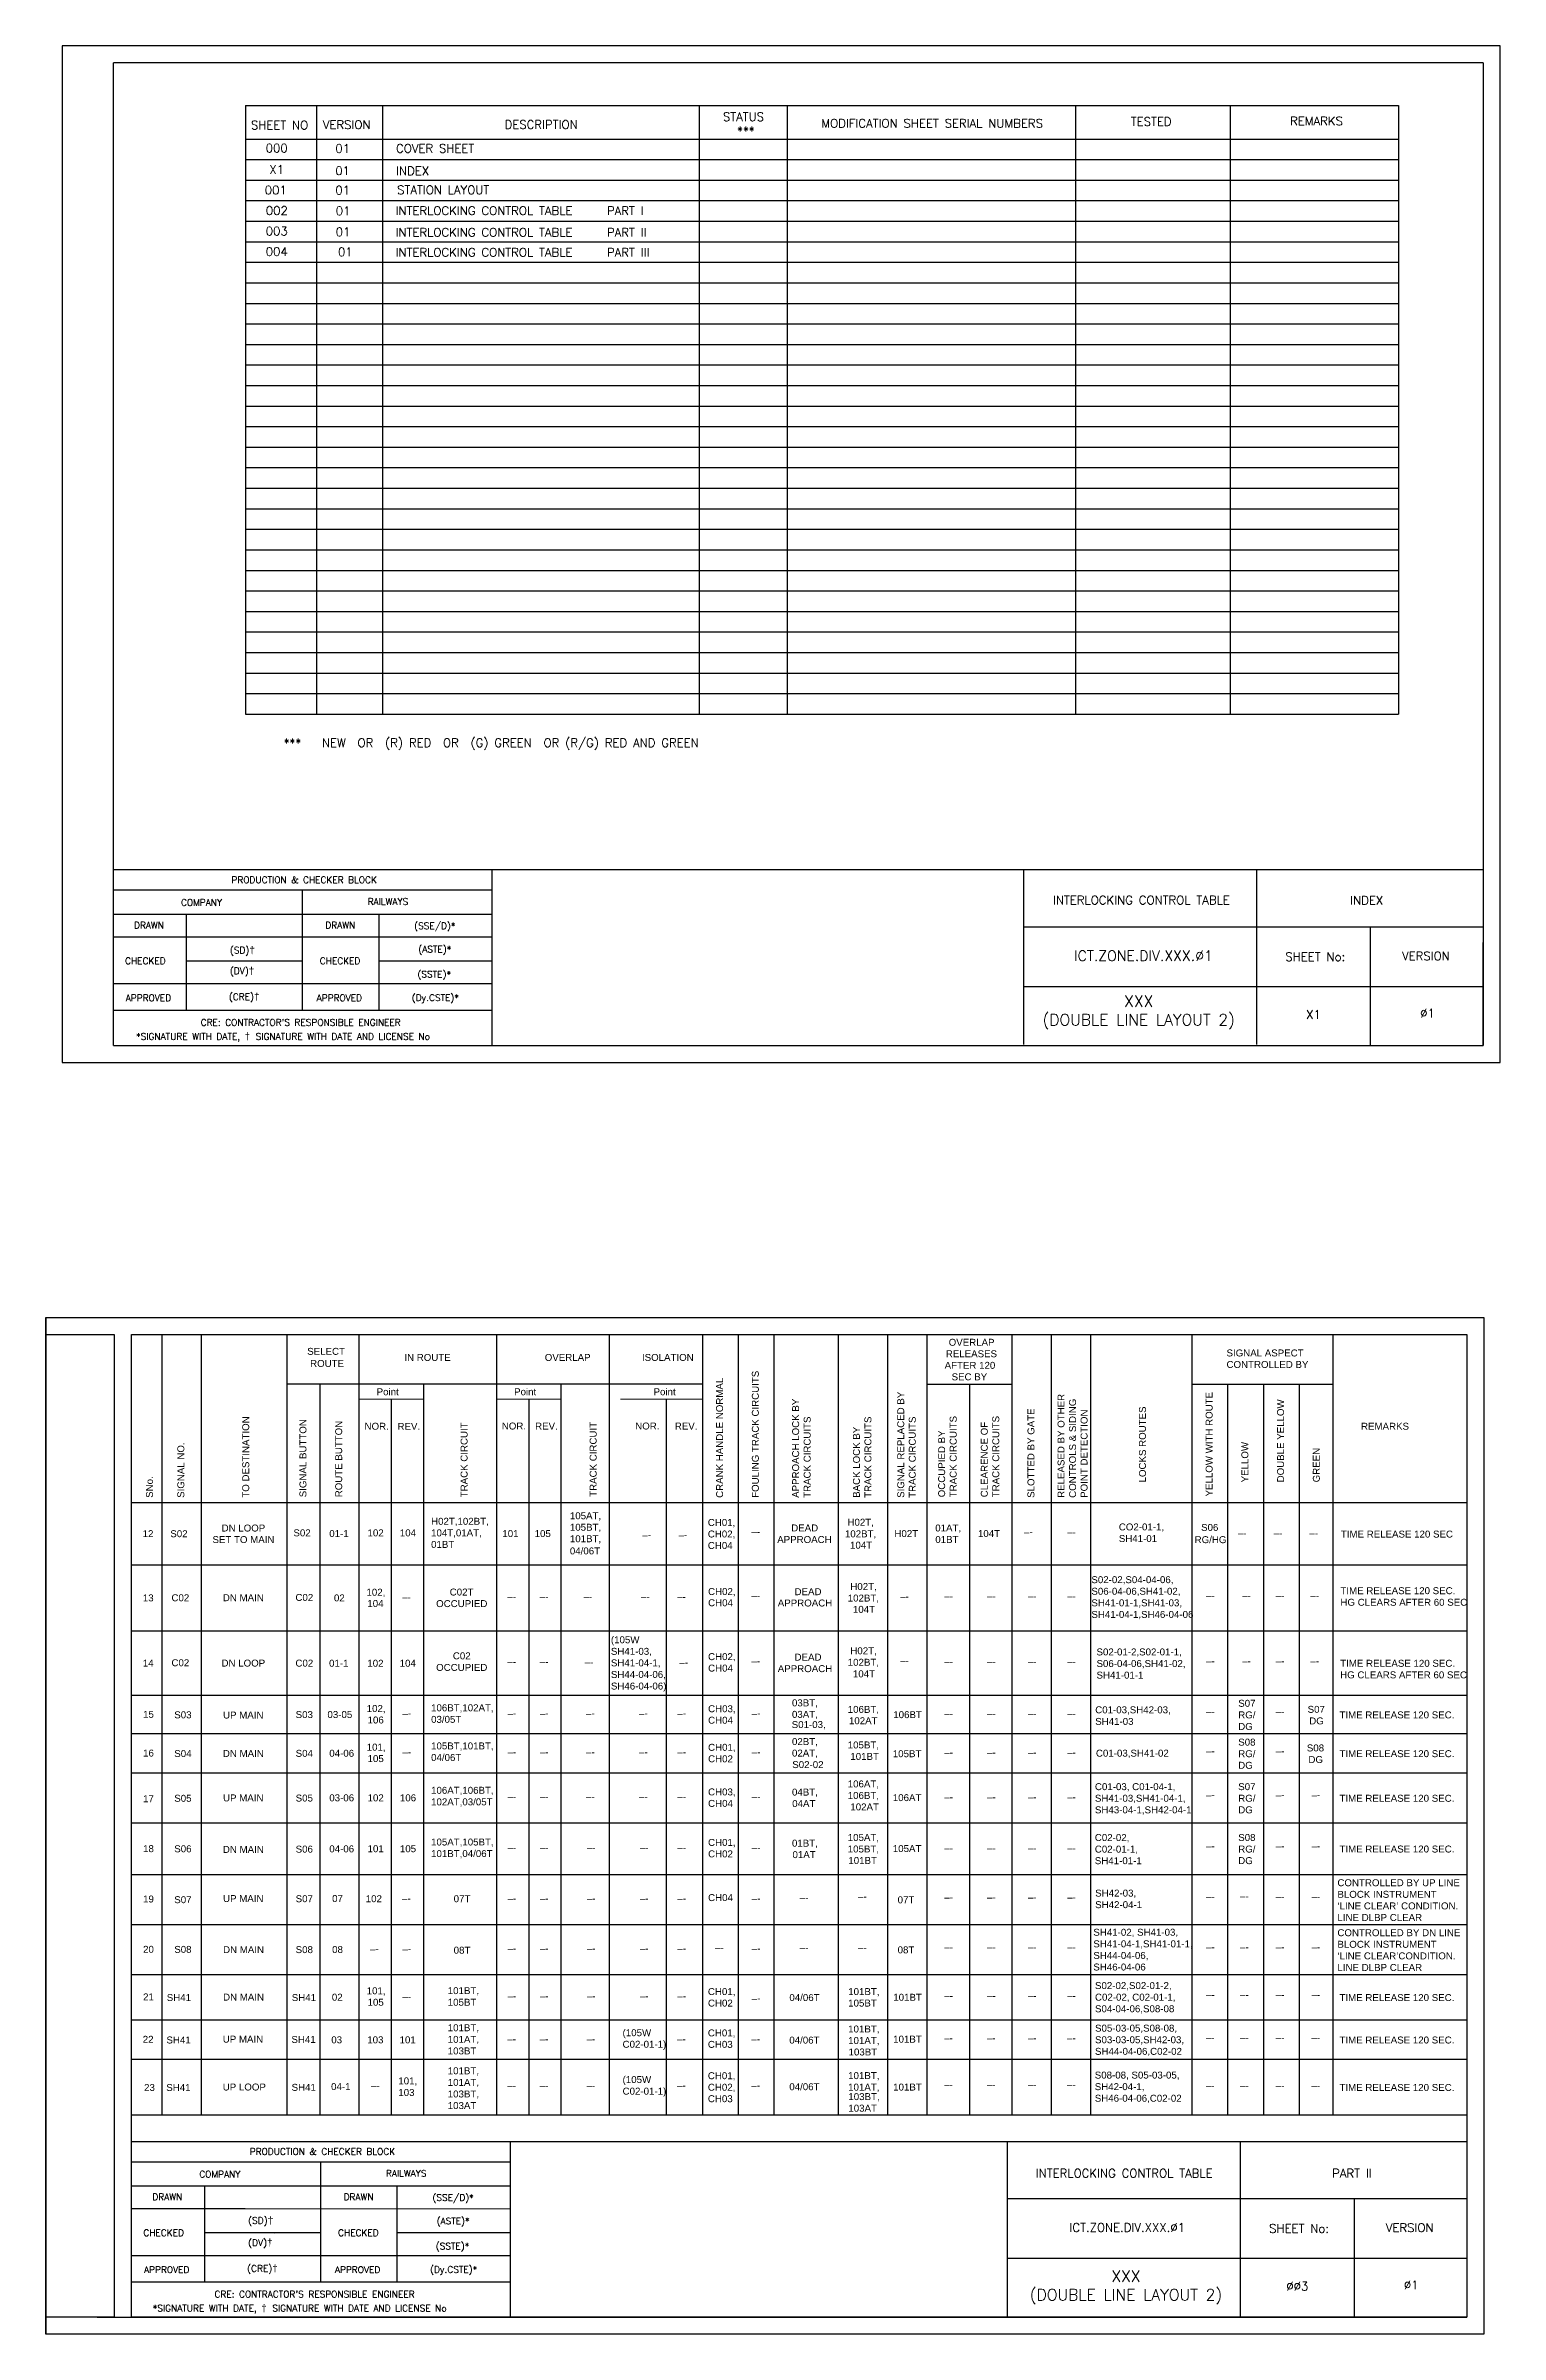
# Model space of a CAD drawing. Header units: inches. Extents: x -19 to 1646, y 43 to 715.
# Drawn here: x 770 to 1195, y 43 to 711 of the extents above; entities that cross this region are included whole.
import ezdxf
from ezdxf.enums import TextEntityAlignment as Align

# ---------------------------------------------------------------- set-up
doc = ezdxf.new("R2010")
doc.units = ezdxf.units.IN
doc.header["$MEASUREMENT"] = 0
for name, color, linetype in [('PDF2_Text', 7, 'Continuous'), ('PDF_Geometry', 7, 'Continuous'), ('PDF_Text', 7, 'Continuous')]:
    doc.layers.add(name, color=color, linetype=linetype)
doc.styles.add('PDF Arial', font='arial.ttf')
doc.styles.add('ROMANS', font='romans.shx', dxfattribs={"height": 2})

# ---------------------------------------------------------------- blocks, each defined once
blk = doc.blocks.new('A$C1B685902')
at = {"color": 7}
blk.add_line((0, 297), (0, 0), dxfattribs=at)
for points in [[(0, 297), (420, 297), (420, 0), (0, 0)], [(25, 292), (415, 292), (415, 5), (25, 5)]]:
    blk.add_lwpolyline(points, close=True, dxfattribs=at)
blk.add_lwpolyline([(0, 292), (20, 292), (20, 5), (0, 5)], dxfattribs=at)

msp = doc.modelspace()

# ---------------------------------------------------------------- linework, layer by layer
at = {"lineweight": -2}
for p, q in [((1194.7, 711.35), (774.7, 711.35)), ((774.7, 711.35), (774.7, 414.35)), ((1194.7, 414.35), (1194.7, 711.35)), ((789.7, 419.35), (789.7, 706.35)), ((1189.7, 706.35), (1189.7, 419.35)), ((1055.55, 419.64), (1055.55, 470.7)), ((1055.55, 453.98), (1189.51, 453.98)), ((1055.55, 436.52), (1189.7, 436.52)), ((774.7, 414.35), (1194.7, 414.35)), ((1050.82, 47.85), (1050.82, 99.19)), ((1050.82, 82.47), (1184.78, 82.47)), ((1050.82, 65.02), (1184.96, 65.02))]:
    msp.add_line(p, q, dxfattribs=at)
at = {"linetype": 'Continuous', "lineweight": -2}
for p, q in [((1189.7, 706.35), (789.7, 706.35)), ((1123.63, 419.64), (1123.63, 470.7)), ((1189.7, 419.35), (1189.7, 449.35)), ((789.7, 419.35), (1071.7, 419.35)), ((789.7, 419.35), (1189.7, 419.35)), ((1118.89, 47.85), (1118.89, 99.19)), ((784.96, 47.85), (1066.96, 47.85)), ((784.96, 47.85), (1184.96, 47.85))]:
    msp.add_line(p, q, dxfattribs=at)
at = {"color": 0}
for p, q in [((828.29, 693.95), (1164.99, 693.95)), ((849.05, 693.79), (849.05, 516.11)), ((868.3, 693.95), (868.3, 516.11)), ((960.74, 693.95), (960.74, 516.11)), ((986.51, 693.95), (986.51, 516.11)), ((1070.68, 693.95), (1070.68, 516.11)), ((1115.83, 693.95), (1115.83, 516.11)), ((1164.99, 693.95), (1164.99, 516.11)), ((828.29, 684.11), (1164.99, 684.11)), ((828.29, 678.11), (1164.99, 678.11)), ((828.29, 672.11), (1164.99, 672.11)), ((828.29, 666.11), (1164.99, 666.11)), ((828.29, 660.11), (1164.99, 660.11)), ((828.29, 654.11), (1164.99, 654.11)), ((828.29, 648.11), (1164.99, 648.11)), ((828.29, 642.11), (1164.99, 642.11)), ((828.29, 636.11), (1164.99, 636.11)), ((828.29, 630.11), (1164.99, 630.11)), ((828.29, 624.11), (1164.99, 624.11)), ((828.29, 618.11), (1164.99, 618.11)), ((828.29, 612.11), (1164.99, 612.11)), ((828.29, 606.11), (1164.99, 606.11)), ((828.29, 600.11), (1164.99, 600.11)), ((828.29, 594.11), (1164.99, 594.11)), ((828.29, 588.11), (1164.99, 588.11)), ((828.29, 582.11), (1164.99, 582.11)), ((828.29, 576.11), (1164.99, 576.11)), ((828.29, 570.11), (1164.99, 570.11)), ((828.29, 564.11), (1164.99, 564.11)), ((828.29, 558.11), (1164.99, 558.11)), ((828.29, 552.11), (1164.99, 552.11)), ((828.29, 546.11), (1164.99, 546.11)), ((828.29, 540.11), (1164.99, 540.11)), ((828.29, 534.11), (1164.99, 534.11)), ((828.29, 528.11), (1164.99, 528.11)), ((828.29, 522.11), (1164.99, 522.11)), ((828.29, 516.11), (1164.99, 516.11)), ((828.29, 516.11), (1164.99, 516.11)), ((828.29, 516.11), (1164.99, 516.11))]:
    msp.add_line(p, q, dxfattribs=at)
for p, q in [((828.29, 693.95), (828.29, 516.11)), ((789.7, 470.7), (1189.7, 470.7)), ((900.23, 470.7), (900.23, 419.35)), ((822.87, 464.64), (789.63, 464.65)), ((900.23, 464.64), (822.87, 464.64)), ((844.83, 464.64), (844.83, 429.55)), ((822.87, 457.6), (789.63, 457.6)), ((811.07, 429.55), (811.07, 457.6)), ((900.23, 457.6), (822.87, 457.6)), ((867.27, 429.55), (867.27, 457.6)), ((822.87, 450.93), (789.63, 450.94)), ((900.23, 450.93), (822.87, 450.93)), ((1156.74, 453.98), (1156.74, 419.35)), ((844.83, 443.96), (811.07, 443.96)), ((831.53, 443.81), (831.53, 443.81)), ((900.23, 443.95), (867.27, 443.95)), ((822.87, 437.29), (789.63, 437.29)), ((900.23, 437.29), (822.87, 437.29)), ((822.87, 429.55), (789.63, 429.55)), ((900.23, 429.54), (822.87, 429.55)), ((803.86, 334.84), (803.86, 106.88)), ((815.3, 334.84), (815.3, 106.88)), ((840.4, 334.84), (840.4, 106.88)), ((861.4, 334.84), (861.4, 106.88)), ((901.55, 334.84), (901.55, 106.88)), ((934.51, 334.84), (934.51, 106.88)), ((961.7, 334.84), (961.7, 106.88)), ((972.14, 334.84), (972.14, 106.88)), ((982.57, 334.84), (982.57, 106.88)), ((1001.32, 334.84), (1001.32, 106.88)), ((1015.78, 334.84), (1015.78, 106.88)), ((1027.23, 334.84), (1027.23, 106.88)), ((1052.12, 334.84), (1052.12, 106.88)), ((1063.56, 334.84), (1063.56, 106.88)), ((1075, 334.84), (1075, 106.88)), ((1104.66, 334.84), (1104.66, 106.95)), ((1145.84, 334.84), (1145.84, 106.95)), ((961.77, 320.33), (840.61, 320.33)), ((849.96, 320.4), (849.96, 106.88)), ((870.83, 316.05), (870.83, 106.88)), ((880.26, 320.33), (880.26, 106.88)), ((911.05, 315.98), (911.05, 106.88)), ((920.4, 320.4), (920.4, 106.88)), ((951.13, 315.98), (951.13, 106.88)), ((1052.12, 320.28), (1027.23, 320.29)), ((1039.67, 320.4), (1039.67, 106.88)), ((1145.84, 320.26), (1104.66, 320.27)), ((1115.09, 320.26), (1115.09, 106.88)), ((1125.53, 320.26), (1125.53, 106.88)), ((1135.96, 320.26), (1135.96, 106.88)), ((1184.96, 285.76), (794.96, 285.76)), ((1184.96, 267.55), (794.96, 267.55)), ((1184.96, 248.27), (794.96, 248.27)), ((1185.1, 229.45), (795.1, 229.45)), ((1185.03, 218.21), (795.03, 218.21)), ((1185.1, 206.75), (795.1, 206.75)), ((1185.03, 192.14), (795.03, 192.14)), ((1185.1, 177.07), (795.1, 177.07)), ((1185.1, 162.47), (795.1, 162.47)), ((1185.03, 147.87), (795.03, 147.87)), ((1184.96, 134.59), (794.96, 134.59)), ((1184.96, 123.09), (794.96, 123.09)), ((1184.98, 106.88), (794.98, 106.88)), ((794.98, 99.11), (1184.96, 99.19)), ((905.57, 99.19), (905.57, 47.85)), ((828.21, 93.14), (794.97, 93.14)), ((905.57, 93.13), (828.21, 93.14)), ((850.17, 93.14), (850.17, 58.04)), ((828.21, 86.1), (794.97, 86.1)), ((816.41, 58.04), (816.41, 86.1)), ((905.57, 86.09), (828.21, 86.1)), ((872.61, 58.04), (872.61, 86.09)), ((1152, 82.47), (1152, 47.85)), ((828.21, 79.43), (794.97, 79.43)), ((905.57, 79.42), (828.21, 79.43)), ((850.17, 72.45), (816.41, 72.45)), ((836.87, 72.3), (836.87, 72.3)), ((905.57, 72.45), (872.61, 72.45)), ((828.21, 65.78), (794.97, 65.79)), ((905.57, 65.78), (828.21, 65.78)), ((828.21, 58.04), (794.97, 58.04)), ((905.57, 58.04), (828.21, 58.04))]:
    msp.add_line(p, q)
at = {"layer": 'PDF_Geometry', "lineweight": 15}
for points in [[(815.3, 106.88), (815.3, 334.91)], [(840.4, 106.88), (840.4, 334.91)], [(1052.12, 320.4), (1052.12, 334.84)], [(1063.56, 320.4), (1063.56, 334.84)], [(1075, 320.4), (1075, 334.84)], [(840.61, 320.33), (861.47, 320.33)], [(861.47, 320.33), (961.77, 320.33)], [(861.47, 315.98), (880.33, 315.98)], [(870.83, 285.83), (870.83, 316.05)], [(901.62, 315.98), (920.48, 315.98)], [(937.76, 315.98), (961.77, 315.98)], [(1027.3, 320.33), (1052.19, 320.33)], [(1052.12, 316.05), (1052.12, 320.4)], [(1052.12, 285.83), (1052.12, 316.05)], [(1063.56, 316.05), (1063.56, 320.4)], [(1063.56, 285.83), (1063.56, 316.05)], [(1075, 316.05), (1075, 320.4)], [(1075, 285.83), (1075, 316.05)], [(961.7, 106.88), (961.7, 285.76)], [(972.14, 106.88), (972.14, 285.76)], [(1052.12, 274.61), (1052.12, 285.69)], [(1063.56, 274.61), (1063.56, 285.69)], [(1075, 274.61), (1075, 285.69)], [(1052.12, 263.39), (1052.12, 274.47)], [(1063.56, 263.39), (1063.56, 274.47)], [(1075, 263.39), (1075, 274.47)], [(1052.12, 257.71), (1052.12, 265.42)], [(1063.56, 257.71), (1063.56, 265.42)], [(1075, 257.71), (1075, 265.42)]]:
    msp.add_lwpolyline(points, dxfattribs=at)

# ---------------------------------------------------------------- block references
msp.add_blockref('A$C1B685902', (769.96, 42.85))

# ---------------------------------------------------------------- texts
at = {"color": 0, "style": 'ROMANS'}
for s, p in [('SHEET NO', (838.23, 688.17)), ('VERSION', (857.83, 688.3)), ('DESCRIPTION', (914.62, 688.34)), ('STATUS', (973.7, 690.61)), ('MODIFICATION SHEET SERIAL NUMBERS', (1028.79, 688.7)), ('TESTED', (1092.77, 689.2)), ('REMARKS', (1141.04, 689.38))]:
    msp.add_text(s, height=2.5, dxfattribs=at).set_placement(p, align=Align.MIDDLE)
for s, p in [('000', (837.41, 681.45)), ('01', (856.68, 681.34)), ('X1', (837.41, 675.18)), ('01', (856.64, 674.86)), ('001', (837.13, 669.21)), ('01', (856.66, 669.14)), ('002', (837.44, 663.21)), ('01', (856.79, 663.14)), ('003', (837.42, 657.21)), ('01', (856.77, 656.98)), ('004', (837.42, 651.21)), ('01 ', (858.28, 651.14))]:
    msp.add_text(s, height=2.5, dxfattribs=at).set_placement(p, align=Align.MIDDLE_CENTER)
for s, p in [('COVER SHEET', (872.26, 681.36)), ('INDEX', (872.26, 674.8)), ('STATION LAYOUT', (872.57, 669.25)), ('INTERLOCKING CONTROL TABLE   PART I', (872.11, 663.19)), ('INTERLOCKING CONTROL TABLE   PART II', (872.11, 656.85)), ('INTERLOCKING CONTROL TABLE   PART III', (872.11, 651.02))]:
    msp.add_text(s, height=2.5, dxfattribs=at).set_placement(p, align=Align.MIDDLE_LEFT)
at = {"style": 'ROMANS'}
for s, height, p in [('***   ', 2.5, (976.98, 686.49)), ('***   NEW  OR  (R) RED  OR  (G) GREEN  OR (R/G) RED AND GREEN', 2.5, (900.03, 507.74)), ('PRODUCTION & CHECKER BLOCK', 1.92, (845.41, 467.7)), ('COMPANY', 1.92, (815.45, 461.09)), ('RAILWAYS', 1.92, (869.87, 461.35)), ('DRAWN', 1.92, (800.09, 454.46)), ('DRAWN', 1.92, (855.95, 454.46)), ('(SSE/D)*', 1.92, (883.56, 454.26)), ('(ASTE)*', 1.92, (883.56, 447.43)), ('CHECKED', 1.92, (799.04, 444.01)), ('CHECKED', 1.92, (855.91, 444.01)), ('(SSTE)*', 1.92, (883.4, 440.11)), ('(Dy.CSTE)*', 1.92, (883.73, 433.28)), ('APPROVED', 1.92, (799.94, 433.21)), ('APPROVED', 1.92, (855.68, 433.21)), ('(DOUBLE LINE LAYOUT 2)', 3.3, (1089.13, 426.83)), ('XXX', 3.3, (1089.13, 432.3)), ("CRE: CONTRACTOR'S RESPONSIBLE ENGINEER", 1.92, (844.41, 426.05)), ('PRODUCTION & CHECKER BLOCK', 1.92, (850.75, 96.2)), ('COMPANY', 1.92, (820.79, 89.58)), ('RAILWAYS', 1.92, (875.21, 89.84)), ('DRAWN', 1.92, (805.43, 82.96)), ('DRAWN', 1.92, (861.29, 82.96)), ('(SSE/D)*', 1.92, (888.9, 82.75)), ('(ASTE)*', 1.92, (888.9, 75.93)), ('CHECKED', 1.92, (804.38, 72.5)), ('CHECKED', 1.92, (861.25, 72.5)), ('(SSTE)*', 1.92, (888.73, 68.6)), ('APPROVED', 1.92, (805.28, 61.7)), ('APPROVED', 1.92, (861.02, 61.7)), ('(Dy.CSTE)*', 1.92, (889.07, 61.78)), ('XXX', 3.3, (1085.41, 59.85)), ("CRE: CONTRACTOR'S RESPONSIBLE ENGINEER", 1.92, (848.44, 54.55)), ('(DOUBLE LINE LAYOUT 2)', 3.3, (1085.41, 54.38))]:
    msp.add_text(s, height=height, dxfattribs=at).set_placement(p, align=Align.MIDDLE_CENTER)
at = {"lineweight": -2, "style": 'ROMANS'}
for s, height, p in [('INTERLOCKING CONTROL TABLE', 2.5, (1089.9, 461.78)), ('INDEX ', 2.5, (1156.56, 461.72)), ('ICT.ZONE.DIV.XXX.Ø1', 3, (1090.51, 445.54)), ('SHEET No:', 2.5, (1140.69, 445.24)), ('VERSION', 2.5, (1173, 445.46)), ('X1 ', 2.5, (1141.03, 428.37)), ('Ø1', 2.5, (1173.46, 428.75)), ('INTERLOCKING CONTROL TABLE', 2.5, (1084.89, 89.87)), ('PART II', 2.5, (1151.39, 89.87)), ('ICT.ZONE.DIV.XXX.Ø1', 2.5, (1085.78, 74.03)), ('SHEET No:', 2.5, (1135.95, 73.73)), ('VERSION', 2.5, (1168.26, 73.96)), ('ØØ3 ', 2.5, (1136.3, 56.87)), ('Ø1', 2.5, (1168.72, 57.24))]:
    msp.add_text(s, height=height, dxfattribs=at).set_placement(p, align=Align.MIDDLE_CENTER)
at = {"char_height": 1.92, "attachment_point": 1, "style": 'ROMANS'}
for s, width, insert in [('(SD){\\fArial|b0|i0|c0|p34;\\H1.08333x;†}', 8.1172, (823.73, 448.26)), ('(DV){\\fArial|b0|i0|c0|p34;\\H1.08333x;†}', 8.1172, (823.73, 442.21)), ('(CRE){\\fArial|b0|i0|c0|p34;\\H1.08333x;†}', 8.1172, (823.44, 434.67)), ('\\pi-5.76,l9.6,t9.6;*SIGNATURE WITH DATE, {\\fArial|b0|i0|c0|p34;\\H1.08333x;†  }SIGNATURE WITH DATE AND LICENSE No', 113.7459, (792.5, 423.07)), ('(SD){\\fArial|b0|i0|c0|p34;\\H1.08333x;†}', 8.1172, (829.07, 77.17)), ('(DV){\\fArial|b0|i0|c0|p34;\\H1.08333x;†}', 8.1172, (829.07, 70.7)), ('(CRE){\\fArial|b0|i0|c0|p34;\\H1.08333x;†}', 8.1172, (828.77, 63.17)), ('\\pi-5.76,l9.6,t9.6;*SIGNATURE WITH DATE, {\\fArial|b0|i0|c0|p34;\\H1.08333x;†  }SIGNATURE WITH DATE AND LICENSE No', 104.6362, (797.36, 51.56))]:
    msp.add_mtext_dynamic_manual_height_columns(s, width=width, gutter_width=12.5, heights=[0], dxfattribs=dict(at, insert=insert))
at = {"layer": 'PDF2_Text', "attachment_point": 7, "style": 'PDF Arial'}
for s, insert, char_height in [('–-', (976.04, 276.26), 2.03), ('–-', (1068.24, 276.14), 2.03), ('CH02,', (963.36, 258.41), 2.03), ('DEAD', (988.62, 258.74), 2.03), ('H02T,', (1004.91, 259.87), 2.03), ('13', (798.3, 256.9), 2.03), ('C02', (806.66, 256.93), 2.03), ('C02', (842.86, 257.03), 2.03), ('02', (854.11, 256.89), 2.03), ('102,', (863.6, 258.21), 2.03), ('104', (863.86, 255.27), 2.03), ('–-', (874.05, 257.16), 2.03), ('–-', (904.76, 257.24), 2.03), ('–-', (914.2, 257.24), 2.03), ('–-', (927.01, 257.24), 2.03), ('–-', (943.78, 257.24), 2.03), ('–-', (954.35, 257.29), 2.03), ('CH04', (963.37, 255.48), 2.03), ('–-', (976.04, 257.52), 2.03), ('APPROACH', (983.72, 255.41), 2.03), ('102BT,', (1004.15, 256.5), 2.03), ('104T', (1005.66, 253.56), 2.03), ('–-', (1019.47, 257.36), 2.03), ('–-', (1032.36, 257.42), 2.03), ('–-', (1044.82, 257.42), 2.03), ('–-', (1056.78, 257.42), 2.03), ('–-', (1068.24, 257.42), 2.03), ('–-', (1108.77, 257.62), 2.03), ('–-', (1119.36, 257.62), 2.03), ('–-', (1129.16, 257.62), 2.03), ('–-', (1139.26, 257.62), 2.03), ('CH02,', (963.36, 239.39), 2.03), ('DEAD', (988.62, 239.62), 2.03), ('H02T,', (1004.91, 241.1), 2.03), ('14', (798.3, 237.89), 2.03), ('C02', (806.66, 237.95), 2.03), ('C02', (842.86, 237.84), 2.03), ('01-1', (852.68, 237.81), 2.03), ('102', (863.86, 237.81), 2.03), ('104', (873.3, 237.81), 2.03), ('–-', (904.76, 238.3), 2.03), ('–-', (914.2, 238.3), 2.03), ('–-', (927.37, 238.16), 2.03), ('–-', (955, 238.08), 2.03), ('CH04', (963.37, 236.39), 2.03), ('–-', (976.04, 238.47), 2.03), ('APPROACH', (983.72, 236.23), 2.03), ('102BT,', (1004.15, 237.74), 2.03), ('104T', (1005.66, 234.73), 2.03), ('–-', (1019.47, 238.55), 2.03), ('–-', (1032.36, 238.31), 2.03), ('–-', (1044.82, 238.31), 2.03), ('–-', (1056.78, 238.31), 2.03), ('–-', (1068.24, 238.31), 2.03), ('–-', (1108.77, 238.48), 2.03), ('–-', (1119.36, 238.48), 2.03), ('–-', (1129.16, 238.48), 2.03), ('–-', (1139.26, 238.48), 2.03), ('03BT,', (987.87, 225.89), 2.03), ('S07\\PRG/\\PDG', (1118.19, 219.34), 2.03), ('15', (798.37, 222.89), 2.03), ('S03', (807.48, 222.74), 2.03), ('S03', (842.93, 222.81), 2.03), ('03-05', (852.21, 222.83), 2.03), ('102,', (863.67, 224.24), 2.03), ('106', (863.93, 221.23), 2.03), ('–-', (874.12, 223.22), 2.03), ('–-', (904.83, 223.22), 2.03), ('–-', (914.27, 223.22), 2.03), ('–-', (927.73, 223.22), 2.03), ('–-', (943.2, 223.22), 2.03), ('–-', (954.42, 223.22), 2.03), ('CH03,', (963.37, 224.17), 2.03), ('CH04', (963.37, 221.17), 2.03), ('–-', (976.11, 223.22), 2.03), ('S01-03,', (987.79, 219.54), 2.03), ('03AT,', (987.87, 222.53), 2.03), ('106BT,', (1004.15, 223.98), 2.03), ('102AT', (1004.5, 221.02), 2.03), ('106BT', (1017.45, 222.79), 2.03), ('–-', (1032.36, 223.13), 2.03), ('–-', (1044.82, 223.13), 2.03), ('–-', (1056.78, 223.13), 2.03), ('–-', (1068.24, 223.13), 2.03), ('C01-03,SH42-03,\\PSH41-03', (1076.42, 220.82), 2.0298), ('–-', (1108.77, 223.75), 2.03), ('–-', (1129.16, 223.75), 2.03), ('TIME RELEASE 120 SEC.', (1147.75, 222.72), 2.0298), ('101,', (863.67, 212.95), 2.03), ('CH01,', (963.36, 212.9), 2.03), ('02BT,', (987.87, 214.57), 2.03), ('105BT,', (1004.15, 213.59), 2.03), ('S08\\PRG/\\PDG', (1118.19, 208), 2.03), ('16', (798.37, 211.57), 2.03), ('S04', (807.48, 211.42), 2.03), ('S04', (842.93, 211.49), 2.03), ('04-06', (852.75, 211.51), 2.03), ('105', (863.93, 209.95), 2.03), ('–-', (874.12, 211.9), 2.03), ('–-', (904.83, 211.9), 2.03), ('–-', (914.27, 211.9), 2.03), ('–-', (927.73, 211.9), 2.03), ('–-', (943.2, 211.9), 2.03), ('–-', (954.42, 211.9), 2.03), ('CH02', (963.37, 209.89), 2.03), ('–-', (976.11, 211.9), 2.03), ('02AT,', (987.87, 211.21), 2.03), ('S02-02', (987.95, 208.2), 2.03), ('101BT', (1004.91, 210.59), 2.03), ('105BT', (1017.31, 211.38), 2.03), ('–-', (1032.36, 211.81), 2.03), ('–-', (1044.82, 211.81), 2.03), ('–-', (1056.78, 211.81), 2.03), ('–-', (1068.24, 211.81), 2.03), ('–-', (1108.77, 212.2), 2.03), ('–-', (1129.16, 212.2), 2.03), ('TIME RELEASE 120 SEC.', (1147.75, 211.39), 2.0298), ('03-06', (852.75, 198.5), 2.03), ('102', (863.93, 198.5), 2.03), ('106', (873.37, 198.5), 2.03), ('CH03,', (963.36, 199.87), 2.03), ('04BT,', (987.87, 199.82), 2.03), ('106AT,', (1004.15, 202.21), 2.03), ('106BT,', (1004.15, 198.84), 2.03), ('106AT', (1017.31, 198.55), 2.03), ('C01-03, C01-04-1,\\PSH41-03,SH41-04-1,\\PSH43-04-1,SH42-04-1', (1076.34, 194.64), 2.0298), ('S07\\PRG/\\PDG', (1118.19, 194.99), 2.03), ('17', (798.37, 198.25), 2.03), ('S05', (807.48, 198.36), 2.03), ('S05', (842.93, 198.43), 2.03), ('–-', (904.83, 198.83), 2.03), ('–-', (914.27, 198.83), 2.03), ('–-', (927.73, 198.83), 2.03), ('–-', (943.2, 198.83), 2.03), ('–-', (954.42, 198.83), 2.03), ('CH04', (963.37, 196.87), 2.03), ('–-', (976.11, 198.83), 2.03), ('04AT', (987.93, 196.82), 2.03), ('102AT', (1004.91, 195.84), 2.03), ('–-', (1032.36, 198.74), 2.03), ('–-', (1044.82, 198.74), 2.03), ('–-', (1056.78, 198.74), 2.03), ('–-', (1068.24, 198.74), 2.03), ('–-', (1108.77, 199.37), 2.03), ('–-', (1129.16, 199.37), 2.03), ('–-', (1139.6, 199.37), 2.03), ('TIME RELEASE 120 SEC.', (1147.75, 198.36), 2.0298), ('CH01,', (963.36, 185.12), 2.03), ('01BT,', (987.87, 184.9), 2.03), ('105AT,', (1004.15, 186.56), 2.03), ('C02-02, \\PC02-01-1,\\PSH41-01-1', (1076.31, 180.13), 2.03), ('S08\\PRG/\\PDG', (1118.19, 180.15), 2.03), ('18', (798.37, 183.65), 2.03), ('S06', (807.48, 183.61), 2.03), ('S06', (842.93, 183.51), 2.03), ('04-06', (852.75, 183.58), 2.03), ('101', (863.93, 183.63), 2.03), ('105', (873.37, 183.63), 2.03), ('–-', (904.83, 183.91), 2.03), ('–-', (914.27, 183.91), 2.03), ('–-', (927.99, 183.91), 2.03), ('–-', (943.46, 183.91), 2.03), ('–-', (954.42, 183.91), 2.03), ('CH02', (963.37, 182.12), 2.03), ('–-', (976.11, 183.91), 2.03), ('01AT', (988.02, 181.9), 2.03), ('105BT,', (1004.15, 183.2), 2.03), ('101BT', (1004.33, 180.19), 2.03), ('105AT', (1017.31, 183.67), 2.03), ('–-', (1032.36, 183.82), 2.03), ('–-', (1044.82, 183.82), 2.03), ('–-', (1056.78, 183.82), 2.03), ('–-', (1068.24, 183.82), 2.03), ('–-', (1108.77, 184.44), 2.03), ('–-', (1129.16, 184.44), 2.03), ('–-', (1139.6, 184.44), 2.03), ('TIME RELEASE 120 SEC.', (1147.75, 183.54), 2.0298), ('CONTROLLED BY UP LINE\\PBLOCK INSTRUMENT \\P‘LINE CLEAR’ CONDITION.\\PLINE DLBP CLEAR', (1147.15, 163.54), 2.0298), ('19', (798.37, 168.94), 2.03), ('S07', (807.48, 168.74), 2.03), ('S07', (842.93, 169.02), 2.03), ('07', (853.58, 169.08), 2.03), ('102', (863.4, 169.02), 2.03), ('–-', (874.01, 169.16), 2.03), ('07T', (889.07, 169.02), 2.03), ('–-', (904.83, 169.16), 2.03), ('–-', (914.27, 169.16), 2.03), ('–-', (927.99, 169.16), 2.03), ('–-', (943.46, 169.16), 2.03), ('–-', (954.42, 169.16), 2.03), ('CH04', (963.37, 169.35), 2.03), ('–-', (976.11, 169.16), 2.03), ('–-', (990.13, 169.38), 2.03), ('–-', (1007.17, 169.73), 2.03), ('07T', (1018.72, 168.71), 2.03), ('–-', (1032.36, 169.48), 2.03), ('–-', (1044.82, 169.48), 2.03), ('–-', (1056.78, 169.48), 2.03), ('–-', (1068.24, 169.48), 2.03), ('–-', (1108.77, 169.69), 2.03), ('–-', (1118.73, 169.8), 2.03), ('–-', (1129.16, 169.69), 2.03), ('–-', (1139.6, 169.69), 2.03), ('SH41-02, SH41-03,\\PSH41-04-1,SH41-01-1,\\PSH44-04-06,\\PSH46-04-06', (1075.88, 149.07), 2.0298), ('CONTROLLED BY DN LINE\\PBLOCK INSTRUMENT\\P‘LINE CLEAR’CONDITION.\\PLINE DLBP CLEAR', (1147.15, 148.94), 2.0298), ('20', (798.37, 154.24), 2.03), ('S08', (807.48, 154.22), 2.03), ('S08', (842.93, 154.15), 2.03), ('08', (853.58, 154.18), 2.03), ('–-', (864.63, 154.38), 2.03), ('–-', (874.12, 154.38), 2.03), ('08T', (889.07, 153.98), 2.03), ('–-', (904.83, 154.56), 2.03), ('–-', (914.27, 154.56), 2.03), ('–-', (927.99, 154.56), 2.03), ('–-', (943.46, 154.56), 2.03), ('–-', (954.42, 154.56), 2.03), ('–-', (965.42, 154.81), 2.03), ('–-', (976.11, 154.56), 2.03), ('–-', (990.13, 154.78), 2.03), ('–-', (1007.17, 154.81), 2.03), ('08T', (1018.72, 154.08), 2.03), ('–-', (1032.36, 154.88), 2.03), ('–-', (1044.82, 154.88), 2.03), ('–-', (1056.78, 154.88), 2.03), ('–-', (1068.24, 154.88), 2.03), ('–-', (1108.77, 154.93), 2.03), ('–-', (1118.73, 154.93), 2.03), ('–-', (1129.16, 154.93), 2.03), ('–-', (1139.6, 154.93), 2.03), ('21', (798.37, 140.37), 2.03), ('SH41', (805.29, 140.15), 2.03), ('SH41', (841.79, 140.14), 2.03), ('02', (853.5, 140.26), 2.03), ('101,', (863.67, 141.78), 2.03), ('105', (863.93, 138.78), 2.03), ('–-', (874.12, 140.45), 2.03), ('101BT,\\P105BT', (887.34, 138.78), 2.03), ('–-', (904.83, 140.63), 2.03), ('–-', (914.27, 140.63), 2.03), ('–-', (927.99, 140.63), 2.03), ('–-', (943.46, 140.63), 2.03), ('–-', (954.42, 140.63), 2.03), ('CH01,', (963.32, 141.54), 2.03), ('CH02', (963.33, 138.54), 2.03), ('–-', (976.11, 139.96), 2.03), ('04/06T', (987.11, 140.15), 2.03), ('105BT', (1004.28, 138.54), 2.03), ('101BT,', (1004.29, 141.54), 2.03), ('101BT', (1017.45, 140.23), 2.03), ('–-', (1032.36, 140.73), 2.03), ('–-', (1044.82, 140.73), 2.03), ('–-', (1056.78, 140.73), 2.03), ('–-', (1068.24, 140.73), 2.03), ('S02-02,S02-01-2,\\PC02-02, C02-01-1, \\PS04-04-06,S08-08', (1076.36, 136.53), 2.0298), ('–-', (1108.77, 141), 2.03), ('–-', (1118.73, 141), 2.03), ('–-', (1129.16, 141), 2.03), ('–-', (1139.6, 141), 2.03), ('TIME RELEASE 120 SEC.', (1147.75, 140.14), 2.0298), ('22', (798.27, 127.98), 2.03), ('SH41', (805.2, 127.75), 2.03), ('SH41', (841.69, 127.92), 2.03), ('103', (863.84, 127.8), 2.03), ('101', (873.27, 127.8), 2.03), ('101BT,\\P101AT,\\P103BT', (887.34, 124.56), 2.03), ('–-', (904.74, 128.07), 2.03), ('–-', (914.18, 128.07), 2.03), ('–-', (927.9, 128.07), 2.03), ('(105W\\PC02-01-1)', (938.4, 125.92), 2.03), ('–-', (954.33, 128.07), 2.03), ('CH01,', (963.3, 129.47), 2.03), ('CH03', (963.31, 126.48), 2.03), ('–-', (976.02, 128.07), 2.03), ('04/06T', (987.09, 127.72), 2.03), ('101BT,', (1004.27, 130.62), 2.03), ('101AT,', (1004.27, 127.25), 2.03), ('101BT', (1017.42, 128), 2.03), ('–-', (1032.33, 128.36), 2.03), ('–-', (1044.8, 128.36), 2.03), ('–-', (1056.76, 128.36), 2.03), ('–-', (1068.21, 128.36), 2.03), ('S05-03-05,S08-08,\\PS03-03-05,SH42-03,\\PSH44-04-06,C02-02', (1076.37, 124.09), 2.0298), ('–-', (1108.75, 128.51), 2.03), ('–-', (1118.7, 128.51), 2.03), ('–-', (1129.14, 128.51), 2.03), ('–-', (1139.57, 128.51), 2.03), ('TIME RELEASE 120 SEC.', (1147.75, 127.75), 2.0298), ('103BT', (1004.39, 124.25), 2.03), ('23', (798.66, 113.89), 2.03), ('SH41', (805.15, 113.87), 2.03), ('SH41', (841.74, 113.92), 2.03), ('04-1', (853.27, 114.14), 2.03), ('–-', (864.97, 114.4), 2.03), ('101,\\P103', (872.91, 112.42), 2.03), ('–-', (904.74, 114.4), 2.03), ('–-', (914.18, 114.4), 2.03), ('–-', (927.9, 114.4), 2.03), ('(105W\\PC02-01-1)', (938.4, 112.23), 2.03), ('–-', (954.33, 114.51), 2.03), ('CH01,', (963.3, 116.97), 2.03), ('CH02,', (963.3, 113.6), 2.03), ('–-', (976.02, 114.51), 2.03), ('04/06T', (987.09, 114.1), 2.03), ('101BT,', (1004.27, 117), 2.03), ('101AT,', (1004.27, 113.63), 2.03), ('101BT', (1017.42, 114), 2.03), ('–-', (1032.33, 114.67), 2.03), ('–-', (1044.8, 114.67), 2.03), ('–-', (1056.76, 114.67), 2.03), ('–-', (1068.21, 114.67), 2.03), ('S08-08, S05-03-05, \\PSH42-04-1,\\PSH46-04-06,C02-02', (1076.29, 110.39), 2.0298), ('–-', (1108.75, 114.48), 2.03), ('–-', (1118.7, 114.48), 2.03), ('–-', (1129.14, 114.48), 2.03), ('–-', (1139.57, 114.48), 2.03), ('TIME RELEASE 120 SEC.', (1147.75, 113.89), 2.0298), ('CH03', (963.31, 110.6), 2.03), ('103BT,\\P103AT', (1004.33, 107.83), 2.03)]:
    msp.add_mtext(s, dxfattribs=dict(at, insert=insert, char_height=char_height))
for s, insert, char_height, width in [('S02-02,S04-04-06, \\PS06-04-06,SH41-02,\\PSH41-01-1,SH41-03,\\PSH41-04-1,SH46-04-06', (1075.31, 251.72), 2.0298, 30.0635), ('TIME RELEASE 120 SEC.\\PHG CLEARS AFTER 60 SEC', (1148.03, 255.62), 2.0298, 39.3341), ('\\pi4.30027;C02T\\P\\pi0.32867;OCCUPIED', (883.62, 255.23), 2.0298, 15.3364), ('\\pi5.21269;C02\\P\\pi0.32867;OCCUPIED', (883.62, 236.59), 2.0298, 15.3364), ('S02-01-2,S02-01-1,\\PS06-04-06,SH41-02,\\PSH41-01-1', (1076.8, 234.34), 2.0298, 28.7099), ('TIME RELEASE 120 SEC.\\PHG CLEARS AFTER 60 SEC', (1147.95, 234.41), 2.0298, 47.7264), ('\\pi-0.02493;S07\\P\\pi0.44097;DG', (1138.48, 220.96), 2.0298, 4.7393), ('\\pi-0.25818;S08\\P\\pi0.2098;DG', (1138.48, 209.68), 2.0298, 4.277), ('C01-03,SH41-02', (1076.63, 211.19), 2.0298, 28.3864), ('SH42-03, \\PSH42-04-1', (1076.41, 167.28), 2.03, 18.8478), ('03', (853.34, 127.8), 2.03, 2.9957), ('101BT,\\P101AT,\\P103BT,\\P103AT', (887.34, 108.6), 2.03, 8.5815)]:
    msp.add_mtext(s, dxfattribs=dict(at, insert=insert, char_height=char_height, width=width))
at = {"layer": 'PDF_Text', "attachment_point": 7, "style": 'PDF Arial'}
for s, insert, char_height in [('SELECT', (846.3, 328.92), 2.027), ('IN ROUTE', (874.68, 327.15), 2.027), ('OVERLAP', (915.68, 327.15), 2.027), ('ISOLATION', (944.06, 327.15), 2.027), ('RELEASES', (1032.8, 328.21), 2.027), ('OVERLAP', (1033.64, 331.57), 2.027), ('SIGNAL ASPECT', (1114.77, 328.45), 2.0273), ('ROUTE', (847.15, 325.38), 2.027), ('AFTER 120', (1032.45, 324.84), 2.027), ('SEC BY', (1034.49, 321.48), 2.027), ('CONTROLLED BY', (1114.77, 325.09), 2.0273), ('Point', (866.58, 317.12), 2.027), ('Point', (906.73, 317.12), 2.027), ('Point', (947.45, 317.12), 2.027), ('NOR.', (863.05, 307.04), 2.027), ('REV.', (872.67, 307.04), 2.027), ('NOR.', (903.13, 307.11), 2.027), ('REV.', (912.86, 307.11), 2.027), ('NOR.', (942.09, 307.11), 2.027), ('REV.', (953.65, 307.11), 2.027), ('REMARKS', (1154.05, 307.04), 2.027), ('H02T,102BT,\\P104T,01AT,\\P01BT', (882.48, 272.52), 2.0273), ('105AT,', (923.01, 280.55), 2.027), ('CH01,', (963.29, 278.59), 2.027), ('H02T,', (1004.08, 278.66), 2.027), ('12', (798.25, 275.69), 2.027), ('S02', (842.28, 275.9), 2.027), ('01-1', (852.74, 275.69), 2.027), ('102', (863.92, 275.9), 2.027), ('104', (873.35, 275.9), 2.027), ('101', (903.3, 275.69), 2.027), ('105', (912.72, 275.69), 2.027), ('105BT,', (923.01, 277.19), 2.027), ('101BT,', (923.01, 273.83), 2.027), ('–-', (944.2, 275.31), 2.027), ('–-', (954.77, 275.31), 2.027), ('CH02,', (963.29, 275.22), 2.027), ('CH04', (963.3, 272.22), 2.027), ('102BT,', (1003.33, 275.27), 2.027), ('104T', (1004.83, 272.3), 2.027), ('H02T', (1017.79, 275.69), 2.027), ('01AT,', (1029.71, 276.97), 2.027), ('01BT', (1029.73, 273.97), 2.027), ('104T', (1042.18, 275.69), 2.027), ('–-', (1055.63, 276.2), 2.027), ('CO2-01-1, \\PSH41-01', (1083.32, 274.25), 2.027), ('RG/HG', (1105.46, 273.91), 2.027), ('S06', (1107.35, 277.49), 2.027), ('–-', (1118.1, 275.85), 2.027), ('–-', (1128.53, 275.85), 2.027), ('–-', (1138.96, 275.85), 2.027), ('TIME RELEASE 120 SEC', (1148.16, 275.54), 2.0273), ('04/06T', (923.01, 270.62), 2.027), ('DN MAIN', (821.67, 256.98), 2.027), ('(105W\\PSH41-03,\\PSH41-04-1,\\PSH44-04-06,\\PSH46-04-06)', (934.99, 230.57), 2.0273), ('DN LOOP', (821.28, 237.86), 2.027), ('UP MAIN', (821.73, 222.68), 2.027), ('106BT,102AT,\\P03/05T', (882.48, 221.42), 2.0273), ('105BT,101BT,\\P04/06T', (882.48, 210.28), 2.0273), ('DN MAIN', (821.67, 211.48), 2.027), ('106AT,106BT,\\P102AT,03/05T', (882.48, 196.97), 2.0273), ('UP MAIN', (821.73, 198.47), 2.027), ('105AT,105BT,\\P101BT,04/06T', (882.48, 181.86), 2.0273), ('DN MAIN', (821.67, 183.45), 2.027), ('UP MAIN', (821.73, 169.07), 2.027), ('DN MAIN', (821.73, 154.17), 2.027), ('DN MAIN', (821.73, 140.31), 2.027), ('UP MAIN', (821.64, 128.01), 2.027), ('UP LOOP', (821.64, 114.02), 2.027)]:
    msp.add_mtext(s, dxfattribs=dict(at, insert=insert, char_height=char_height))
at = {"layer": 'PDF_Text', "attachment_point": 7, "rotation": 90, "style": 'PDF Arial'}
for s, insert, char_height in [('CRANK HANDLE NORMAL', (967.77, 287.17), 2.0273), ('FOULING TRACK CIRCUITS', (978.21, 287.17), 2.0273), ('APPROACH LOCK BY', (989.98, 287.17), 2.0273), ('SIGNAL REPLACED BY', (1020.68, 287.17), 2.0273), ('RELEASED BY OTHER', (1067.48, 287.17), 2.0273), ('CONTROLS & SIDING', (1070.85, 287.17), 2.0273), ('YELLOW WITH ROUTE', (1110.73, 287.58), 2.0273), ('DOUBLE YELLOW', (1131.6, 291.7), 2.0273), ('TO DESTINATION', (829.39, 287.22), 2.0273), ('SIGNAL BUTTON', (846.1, 287.34), 2.0273), ('ROUTE BUTTON', (856.54, 287.34), 2.0273), ('TRACK CIRCUIT', (893.16, 287.34), 2.0273), ('TRACK CIRCUIT', (930.85, 287.48), 2.0273), ('TRACK CIRCUITS', (993.35, 287.17), 2.0273), ('BACK LOCK BY', (1007.73, 287.17), 2.0273), ('TRACK CIRCUITS', (1011.09, 287.17), 2.0273), ('TRACK CIRCUITS', (1024.04, 287.17), 2.0273), ('TRACK CIRCUITS', (1035.99, 287.34), 2.0273), ('CLEARENCE OF', (1045.07, 287.34), 2.0273), ('TRACK CIRCUITS', (1048.43, 287.34), 2.0273), ('SLOTTED BY GATE', (1058.7, 287.17), 2.0273), ('POINT DETECTION', (1074.21, 287.17), 2.0273), ('LOCKS ROUTES', (1091.26, 291.67), 2.0273), ('SIGNAL NO.', (810.44, 287.17), 2.027), ('OCCUPIED BY', (1032.62, 287.34), 2.0273), ('YELLOW', (1121.17, 291.7), 2.027), ('GREEN', (1142.03, 291.7), 2.027), ('SNo.', (801.27, 287.17), 2.027)]:
    msp.add_mtext(s, dxfattribs=dict(at, insert=insert, char_height=char_height))
at = {"layer": 'PDF_Text', "attachment_point": 7, "style": 'PDF Arial'}
for s, insert, char_height, width in [('S02', (806.33, 275.65), 2.027, 10.6172), ('\\pi3.27177;DN LOOP\\P\\pi0.60693;SET TO MAIN', (818.03, 273.93), 2.0273, 18.9495), ('\\pi4.20554;DEAD\\P\\pi0.12184;APPROACH', (983.44, 273.95), 2.0273, 15.9105)]:
    msp.add_mtext(s, dxfattribs=dict(at, insert=insert, char_height=char_height, width=width))

doc.saveas('drawing.dxf')
